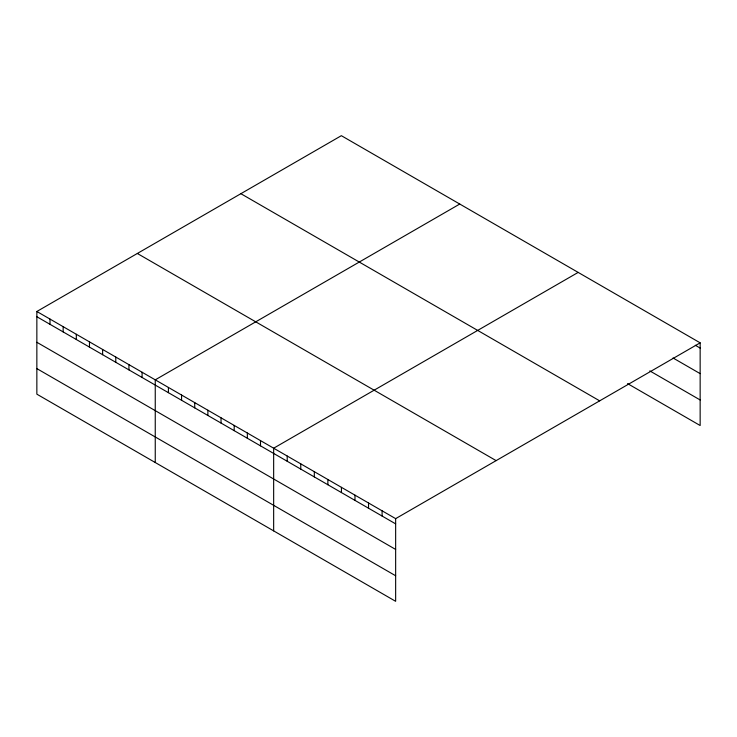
<?xml version="1.0" encoding="UTF-8"?>
<svg xmlns="http://www.w3.org/2000/svg" width="737" height="737" viewBox="0 0 737 737"><rect width="100%" height="100%" fill="white"/><g stroke="black" fill="none" stroke-linecap="round" stroke-linejoin="round"><path stroke-width="1.11" d="M36.85 311.484L395.649 518.636L395.649 601.318L36.85 394.166L36.85 311.484L341.351 135.682L700.15 342.834L700.15 425.516L627.537 383.59M459.759 204.038L155.249 379.841L155.249 462.523M578.158 272.404L273.657 448.207L273.657 530.889M395.649 518.636L700.15 342.834M695.313 345.275L700.15 348.067M673.038 357.979L700.15 373.631M649.804 370.895L700.15 399.961M240.87 193.693L599.66 400.845M137.34 253.473L496.13 460.625M36.85 316.726L395.649 523.869M36.85 342.281L395.649 549.433M36.85 368.611L395.649 575.763M382.098 510.805L382.098 516.047M368.537 502.984L368.537 508.217M354.985 495.163L354.985 500.395M341.434 487.332L341.434 492.574M327.873 479.511L327.873 484.743M314.321 471.68L314.321 476.922M300.77 463.859L300.77 469.091M287.209 456.028L287.209 461.27M260.502 440.606L260.502 445.848M247.346 433.015L247.346 438.248M234.191 425.415L234.191 430.657M221.036 417.824L221.036 423.056M207.88 410.223L207.88 415.465M194.725 402.632L194.725 407.865M181.569 395.032L181.569 400.274M168.414 387.441L168.414 392.674M142.094 372.249L142.094 377.482M128.938 364.649L128.938 369.891M115.783 357.058L115.783 362.291M102.627 349.467L102.627 354.7M89.472 341.867L89.472 347.099M76.316 334.276L76.316 339.508M63.161 326.675L63.161 331.917M50.005 319.084L50.005 324.317"/></g></svg>
